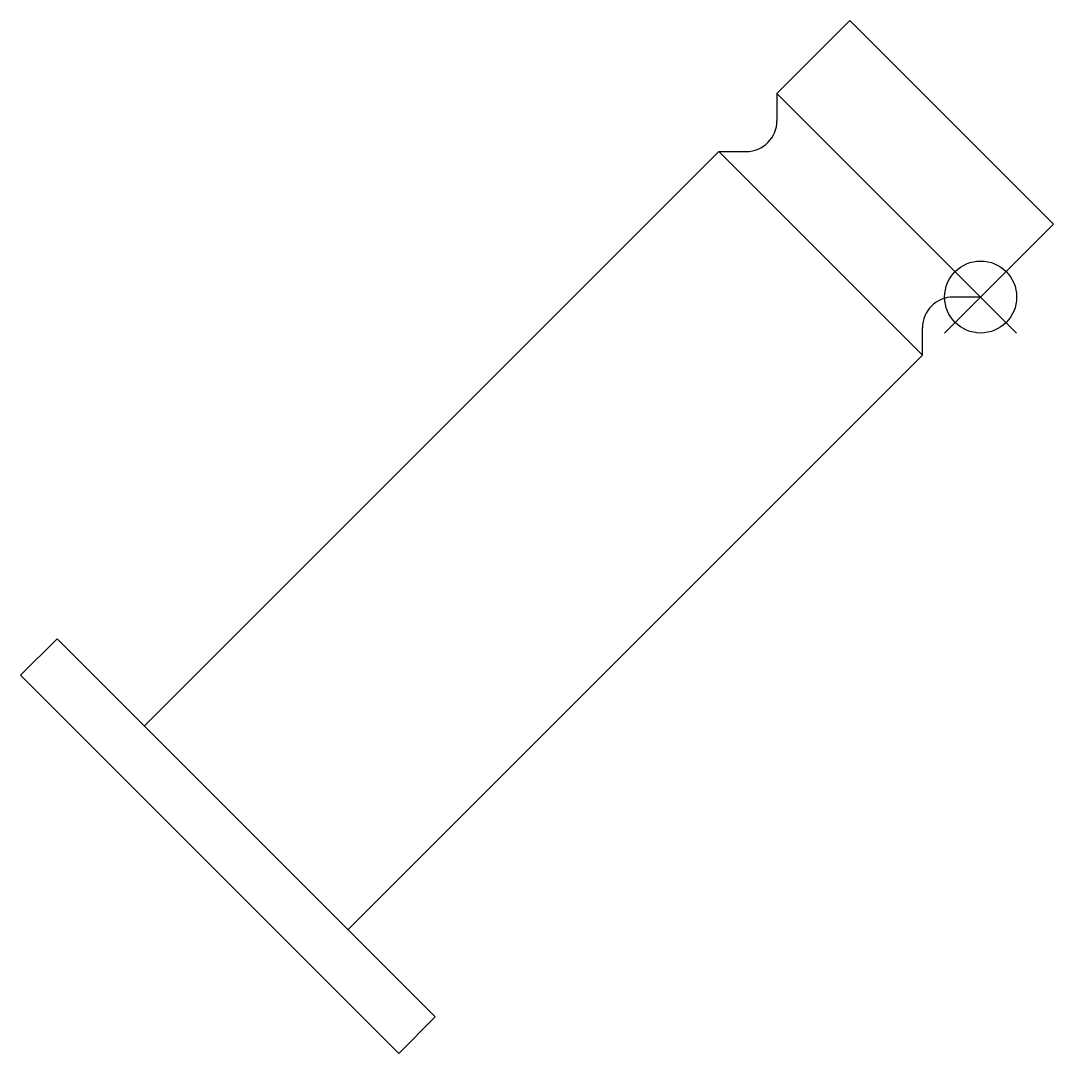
# Model space of a CAD drawing. Extents: x 3.7 to 53.9, y 973.9 to 1024.1.
import ezdxf

# ---------------------------------------------------------------- set-up
doc = ezdxf.new("R2010")
doc.units = 0
doc.header["$MEASUREMENT"] = 0
doc.layers.get('0').update_dxf_attribs({"linetype": 'CONTINUOUS'})
doc.layers.add('$PARTREF_BOM', color=7, linetype='CONTINUOUS')
doc.styles.get("Standard").update_dxf_attribs({"font": 'txt.shx', "bigfont": 'chineset.shx'})

# ---------------------------------------------------------------- blocks, each defined once
blk = doc.blocks.new('PARTREF')
at = {"layer": '$PARTREF_BOM', "color": 2}
for p, q in [((-1.75, -1.75), (1.75, 1.75)), ((-1.75, 1.75), (1.75, -1.75))]:
    blk.add_line(p, q, dxfattribs=at)
blk.add_circle((0, 0), 1.75, dxfattribs=at)
at = {"layer": '$PARTREF_BOM', "color": 2, "flags": 1}
for tag, p in [('TAG5', (-16.086, -4.95)), ('TAG10', (-5.651, -4.998)), ('TAG15', (5.594, -4.742)), ('TAG4', (-16.086, -8.95)), ('TAG9', (-5.651, -8.998)), ('TAG14', (5.594, -8.742)), ('TAG3', (-16.086, -12.95)), ('TAG8', (-5.651, -12.998)), ('TAG13', (5.594, -12.742)), ('TAG2', (-16.086, -16.95)), ('TAG7', (-5.651, -16.998)), ('TAG12', (5.594, -16.742)), ('TAG1', (-16.086, -20.95)), ('TAG6', (-5.651, -20.998)), ('TAG11', (5.594, -20.742))]:
    blk.add_attdef(tag, p, '', height=2.5, dxfattribs=at)

msp = doc.modelspace()

# ---------------------------------------------------------------- linework, layer by layer
at = {"color": 7, "linetype": 'CONTINUOUS'}
for p, q in [((40.422, 1020.519), (43.958, 1024.055)), ((43.958, 1024.055), (53.857, 1014.155)), ((40.422, 1020.519), (40.422, 1019.191)), ((50.322, 1010.62), (40.422, 1020.519)), ((9.663, 989.76), (37.594, 1017.691)), ((37.594, 1017.691), (38.922, 1017.691)), ((47.493, 1007.791), (37.594, 1017.691)), ((50.322, 1010.62), (53.857, 1014.155)), ((50.322, 1010.62), (48.993, 1010.62)), ((47.493, 1007.791), (47.493, 1009.12)), ((19.562, 979.861), (47.493, 1007.791)), ((3.653, 992.235), (5.42, 994.003)), ((5.42, 994.003), (23.805, 975.618)), ((3.653, 992.235), (22.037, 973.85)), ((22.037, 973.85), (23.805, 975.618))]:
    msp.add_line(p, q, dxfattribs=at)
for centre, start, end in [((38.922, 1019.191), 270, 360), ((48.993, 1009.12), 90, 180)]:
    msp.add_arc(centre, 1.5, start, end, dxfattribs=at)

# ---------------------------------------------------------------- block references
at = {"color": 7}
msp.add_blockref('PARTREF', (50.322, 1010.62), dxfattribs=at)

doc.saveas('drawing.dxf')
